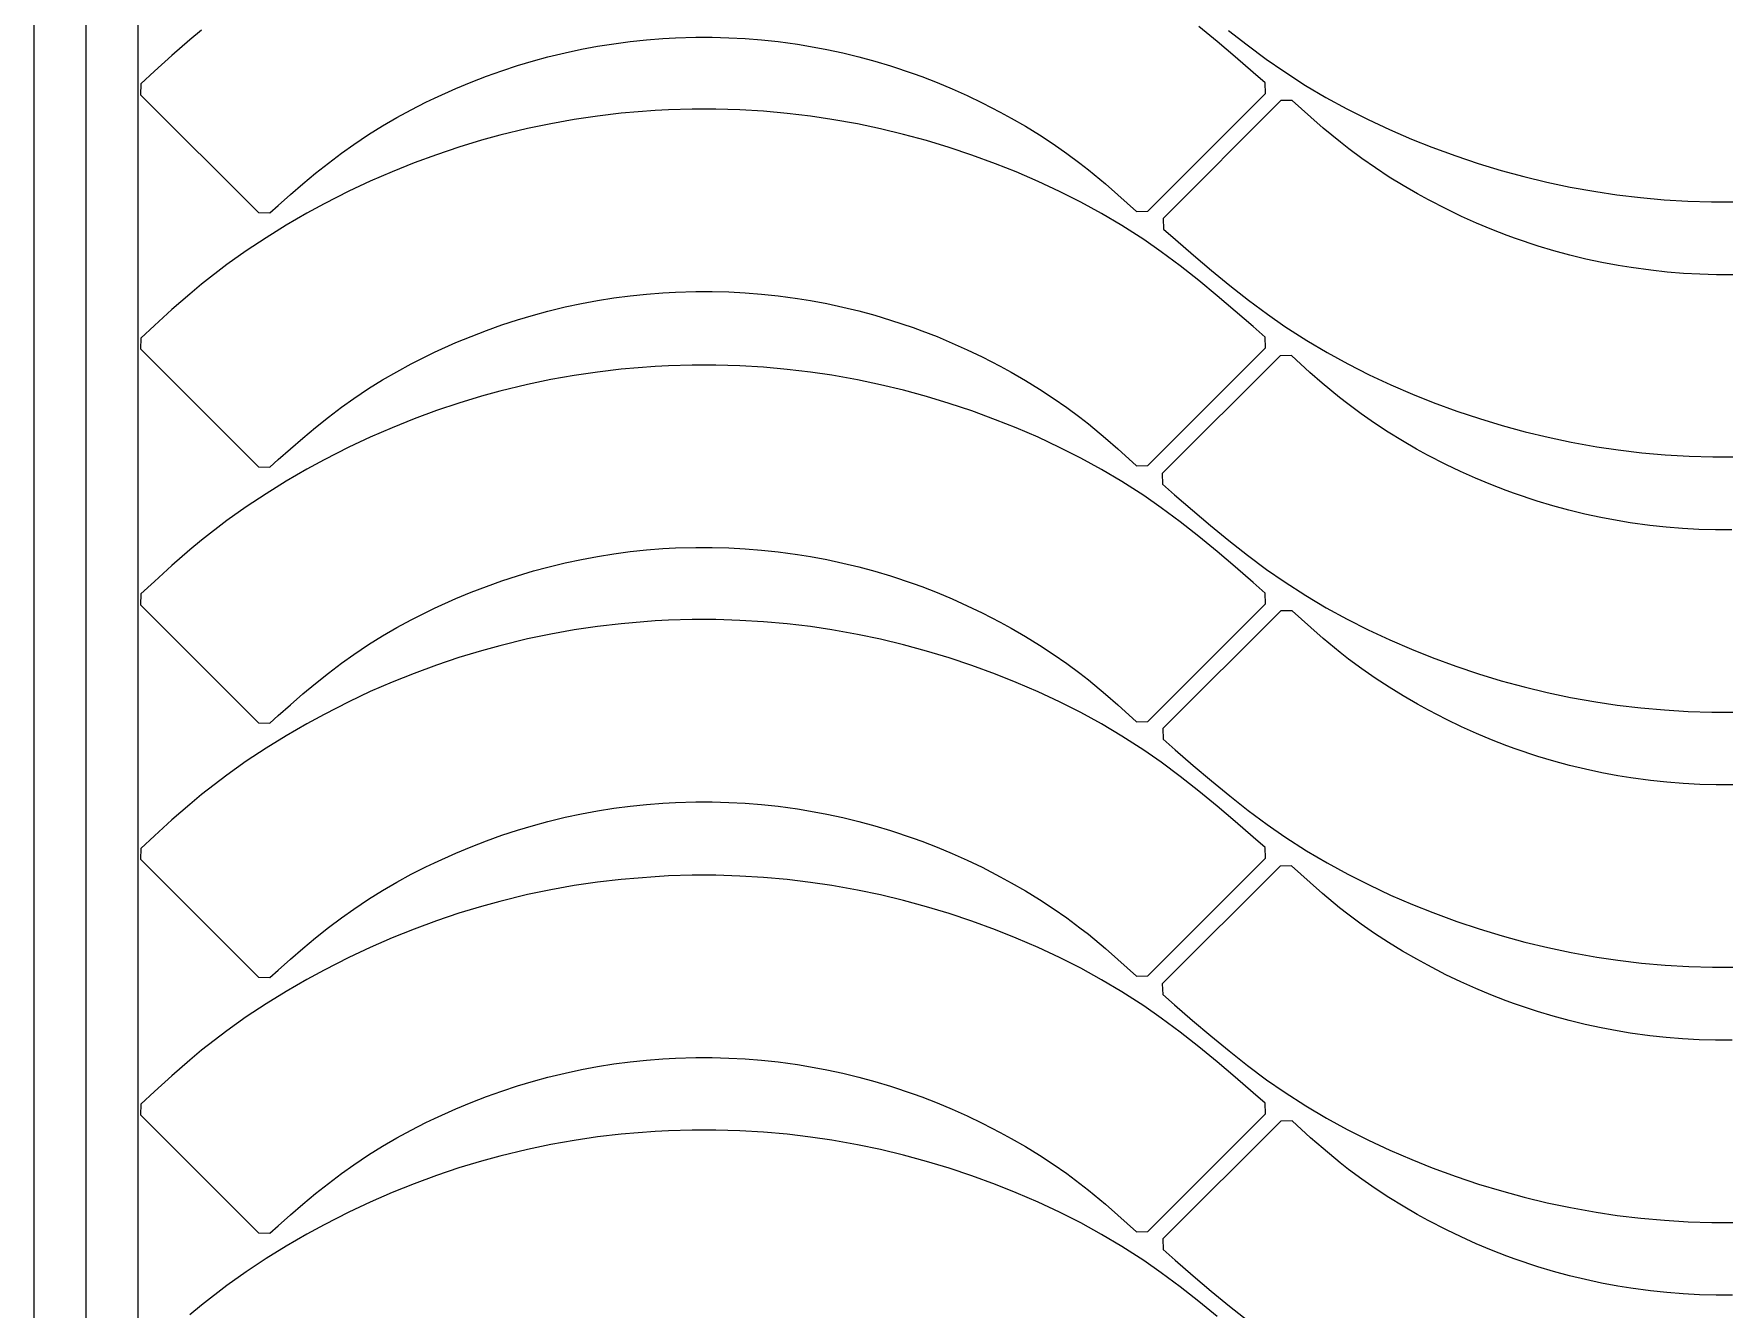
# Model space of a CAD drawing. Header units: millimetres. Extents: x -10628 to 24720, y -21829 to 4032.
# Drawn here: x 6649 to 7298, y 67 to 557 of the extents above; entities that cross this region are included whole.
import ezdxf
from ezdxf.enums import TextEntityAlignment as Align
from ezdxf.lldxf.tags import DXFTag

# ---------------------------------------------------------------- set-up
doc = ezdxf.new("R2010")
doc.units = ezdxf.units.MM
doc.layers.add('layer khung van cnc', color=7, linetype='Continuous', lineweight=25, true_color=0xfbf59b)
doc.layers.add('layer mau', color=7, linetype='Continuous')
doc.styles.add('Text Dim', font='arial.ttf')
tags = doc.linetypes.add('KVVIENMAY', pattern='A,46.311228,-10.280676,["KV VIỀN MÁY",Text Dim,S=10.028098,R=0,X=0,Y=-4.346144],-100.988212', length=157.580116).pattern_tags.tags
tags[6] = DXFTag(74, 10)

# ---------------------------------------------------------------- blocks, each defined once
blk = doc.blocks.new('khung van cnc')
at = {"lineweight": 5}
blk.add_lwpolyline([(-193, -99.44), (-193, 2370.56), (-223, 2400.56), (-1463, 2400.56), (-1493, 2370.56), (-1493, -99.44)], close=True, dxfattribs=at)
at = {"color": 1, "linetype": 'KVVIENMAY'}
blk.add_lwpolyline([(-511.88, -84.44), (-213, -84.44), (-213, 2370.56), (-228, 2385.56), (-1458.01, 2385.56), (-1473, 2370.56), (-1473, -84.44), (-1172.83, -84.44)], dxfattribs=at)
at = {"lineweight": 5}
blk.add_lwpolyline([(-513.55, -69.44), (-233, -69.44), (-233, 2370.56), (-1453, 2370.56), (-1453, -69.44), (-1173, -69.44)], dxfattribs=at)
at = {"layer": 'layer mau'}
for tag, p in [('ÁGF', (-518, -155.91)), ('TENFILE', (-518, -268.86)), ('TENFILE', (-518, -381.81)), ('TENFILE', (-518, -494.76))]:
    blk.add_attdef(tag, text='', height=30, dxfattribs=at).set_placement(p, align=Align.MIDDLE_CENTER)

msp = doc.modelspace()

# ---------------------------------------------------------------- linework, layer by layer
for p, q in [((6713.449, 558.407), (6708.909, 554.64)), ((7103.468, 554), (7096.435, 559.778)), ((6708.909, 554.64), (6702.045, 548.674)), ((6859.285, 551.013), (6865.504, 552.168)), ((6865.504, 552.168), (6871.751, 553.158)), ((6871.751, 553.158), (6878.023, 553.983)), ((6878.023, 553.983), (6884.314, 554.642)), ((6884.314, 554.642), (6890.62, 555.136)), ((6890.62, 555.136), (6895.483, 555.402)), ((6895.483, 555.402), (6903.259, 555.623)), ((6903.259, 555.623), (6909.582, 555.617)), ((6909.582, 555.617), (6915.903, 555.445)), ((6915.903, 555.445), (6922.217, 555.107)), ((6922.217, 555.107), (6928.52, 554.603)), ((6928.52, 554.603), (6934.807, 553.934)), ((6934.807, 553.934), (6942.322, 552.914)), ((6942.322, 552.914), (6947.32, 552.101)), ((6947.32, 552.101), (6953.537, 550.937)), ((7110.415, 548.103), (7103.468, 554)), ((7107.874, 558.275), (7115.021, 552.657)), ((7115.021, 552.657), (7122.311, 547.239)), ((6702.045, 548.674), (6695.294, 542.573)), ((6834.798, 544.75), (6840.854, 546.559)), ((6840.854, 546.559), (6846.412, 548.068)), ((6846.412, 548.068), (6853.101, 549.693)), ((6853.101, 549.693), (6859.285, 551.013)), ((6953.537, 550.937), (6959.72, 549.61)), ((6959.72, 549.61), (6965.866, 548.12)), ((6965.866, 548.12), (6971.97, 546.469)), ((6971.97, 546.469), (6978.027, 544.657)), ((7117.306, 542.125), (7110.415, 548.103)), ((7122.311, 547.239), (7129.05, 542.544)), ((6695.294, 542.573), (6690.089, 537.739)), ((6816.939, 538.382), (6822.838, 540.658)), ((6822.838, 540.658), (6828.792, 542.781)), ((6828.792, 542.781), (6834.798, 544.75)), ((6978.027, 544.657), (6986.75, 541.733)), ((6986.75, 541.733), (6989.98, 540.554)), ((6989.98, 540.554), (6995.868, 538.267)), ((7121.912, 538.085), (7117.306, 542.125)), ((7129.05, 542.544), (7137.422, 537.152)), ((6690.089, 537.739), (6690.011, 533.575)), ((6690.011, 533.575), (6735.237, 488.288)), ((6802.876, 532.247), (6811.098, 535.957)), ((6811.098, 535.957), (6816.939, 538.382)), ((6995.868, 538.267), (7001.695, 535.826)), ((7001.695, 535.826), (7007.457, 533.234)), ((7007.457, 533.234), (7013.153, 530.496)), ((7076.791, 488.795), (7122.045, 533.987)), ((7122.045, 533.987), (7121.912, 538.085)), ((7137.422, 537.152), (7145.252, 532.514)), ((7145.252, 532.514), (7153.245, 528.14)), ((6788.394, 524.8), (6793.957, 527.811)), ((6793.957, 527.811), (6799.602, 530.671)), ((6799.602, 530.671), (6802.876, 532.247)), ((6874.575, 526.42), (6865.525, 525.359)), ((6887.627, 527.48), (6874.575, 526.42)), ((6892.753, 527.745), (6887.627, 527.48)), ((6901.865, 528.008), (6892.753, 527.745)), ((6910.982, 528.004), (6901.865, 528.008)), ((6920.095, 527.733), (6910.982, 528.004)), ((6929.195, 527.193), (6920.095, 527.733)), ((6938.273, 526.385), (6929.195, 527.193)), ((6947.321, 525.309), (6938.273, 526.385)), ((7013.153, 530.496), (7020.126, 526.897)), ((7020.126, 526.897), (7024.336, 524.589)), ((7127.97, 531.283), (7082.716, 486.091)), ((7132.317, 531.391), (7127.97, 531.283)), ((7139.466, 524.926), (7132.317, 531.391)), ((7153.245, 528.14), (7161.384, 524.025)), ((6777.557, 518.304), (6782.923, 521.633)), ((6782.923, 521.633), (6788.394, 524.8)), ((6838.625, 520.583), (6827.982, 518)), ((6847.543, 522.439), (6838.625, 520.583)), ((6856.512, 524.031), (6847.543, 522.439)), ((6865.525, 525.359), (6856.512, 524.031)), ((6955.472, 524.103), (6947.321, 525.309)), ((6965.292, 522.35), (6955.472, 524.103)), ((6974.202, 520.471), (6965.292, 522.35)), ((6983.054, 518.333), (6974.202, 520.471)), ((7024.336, 524.589), (7029.814, 521.423)), ((7029.814, 521.423), (7035.205, 518.113)), ((7144.211, 520.761), (7139.466, 524.926)), ((7150.771, 515.311), (7144.211, 520.761)), ((7161.384, 524.025), (7169.655, 520.164)), ((7169.655, 520.164), (7178.041, 516.55)), ((6767.176, 511.143), (6771.846, 514.49)), ((6771.846, 514.49), (6777.557, 518.304)), ((6812.255, 513.432), (6803.616, 510.532)), ((6820.974, 516.077), (6812.255, 513.432)), ((6827.982, 518), (6820.974, 516.077)), ((6991.843, 515.939), (6983.054, 518.333)), ((7000.565, 513.295), (6991.843, 515.939)), ((7009.213, 510.404), (7000.565, 513.295)), ((7035.205, 518.113), (7040.5, 514.655)), ((7040.5, 514.655), (7045.689, 511.048)), ((7153.996, 512.79), (7150.771, 515.311)), ((7178.041, 516.55), (7185.94, 513.402)), ((7185.94, 513.402), (7195.096, 510.045)), ((6757.227, 503.387), (6762.156, 507.328)), ((6762.156, 507.328), (6767.176, 511.143)), ((6795.064, 507.38), (6786.604, 503.982)), ((6803.616, 510.532), (6795.064, 507.38)), ((7018.369, 507.047), (7009.213, 510.404)), ((7026.268, 503.899), (7018.369, 507.047)), ((7045.689, 511.048), (7050.764, 507.288)), ((7050.764, 507.288), (7053.989, 504.767)), ((7159.071, 509.03), (7153.996, 512.79)), ((7164.26, 505.423), (7159.071, 509.03)), ((7195.096, 510.045), (7203.744, 507.154)), ((7203.744, 507.154), (7212.466, 504.509)), ((6752.372, 499.346), (6757.227, 503.387)), ((6778.242, 500.342), (6769.987, 496.465)), ((6786.604, 503.982), (6778.242, 500.342)), ((7034.654, 500.285), (7026.268, 503.899)), ((7042.924, 496.424), (7034.654, 500.285)), ((7053.989, 504.767), (7060.549, 499.317)), ((7169.555, 501.965), (7164.26, 505.423)), ((7174.946, 498.655), (7169.555, 501.965)), ((7212.466, 504.509), (7221.255, 502.116)), ((7221.255, 502.116), (7230.107, 499.978)), ((7230.107, 499.978), (7239.017, 498.099)), ((6742.809, 491.063), (6747.572, 495.229)), ((6747.572, 495.229), (6752.372, 499.346)), ((6769.987, 496.465), (6760.451, 491.622)), ((7051.064, 492.309), (7042.924, 496.424)), ((7060.549, 499.317), (7065.294, 495.152)), ((7065.294, 495.152), (7072.443, 488.687)), ((7180.424, 495.489), (7174.946, 498.655)), ((7184.634, 493.181), (7180.424, 495.489)), ((7239.017, 498.099), (7248.837, 496.345)), ((7248.837, 496.345), (7256.988, 495.14)), ((7256.988, 495.14), (7266.036, 494.064)), ((7266.036, 494.064), (7275.114, 493.256)), ((6735.237, 488.288), (6739.588, 488.17)), ((6739.588, 488.17), (6742.809, 491.063)), ((6753.819, 488.014), (6745.926, 483.444)), ((6760.451, 491.622), (6753.819, 488.014)), ((7059.057, 487.935), (7051.064, 492.309)), ((7066.887, 483.297), (7059.057, 487.935)), ((7072.443, 488.687), (7076.791, 488.795)), ((7191.608, 489.582), (7184.634, 493.181)), ((7197.303, 486.844), (7191.608, 489.582)), ((7275.114, 493.256), (7284.214, 492.716)), ((7284.214, 492.716), (7293.327, 492.445)), ((7293.327, 492.445), (7302.444, 492.441)), ((6745.926, 483.444), (6738.177, 478.641)), ((7075.259, 477.904), (7066.887, 483.297)), ((7082.716, 486.091), (7082.848, 481.993)), ((7082.848, 481.993), (7087.455, 477.953)), ((7203.066, 484.252), (7197.303, 486.844)), ((7208.892, 481.811), (7203.066, 484.252)), ((7214.78, 479.524), (7208.892, 481.811)), ((6738.177, 478.641), (6730.588, 473.601)), ((7081.998, 473.21), (7075.259, 477.904)), ((7087.455, 477.953), (7094.345, 471.975)), ((7218.01, 478.345), (7214.78, 479.524)), ((7226.733, 475.421), (7218.01, 478.345)), ((7232.79, 473.609), (7226.733, 475.421)), ((6723.171, 468.322), (6713.449, 460.803)), ((6730.588, 473.601), (6723.171, 468.322)), ((7089.288, 467.792), (7081.998, 473.21)), ((7096.435, 462.174), (7089.288, 467.792)), ((7094.345, 471.975), (7101.293, 466.078)), ((7238.894, 471.958), (7232.79, 473.609)), ((7245.04, 470.468), (7238.894, 471.958)), ((7251.224, 469.141), (7245.04, 470.468)), ((7257.44, 467.977), (7251.224, 469.141)), ((7262.438, 467.164), (7257.44, 467.977)), ((7103.468, 456.396), (7096.435, 462.174)), ((7101.293, 466.078), (7108.326, 460.3)), ((7269.953, 466.144), (7262.438, 467.164)), ((7276.241, 465.475), (7269.953, 466.144)), ((7282.544, 464.971), (7276.241, 465.475)), ((7288.857, 464.633), (7282.544, 464.971)), ((7295.178, 464.461), (7288.857, 464.633)), ((7301.501, 464.455), (7295.178, 464.461)), ((6708.909, 457.036), (6702.045, 451.07)), ((6713.449, 460.803), (6708.909, 457.036)), ((6859.285, 453.409), (6865.504, 454.564)), ((6865.504, 454.564), (6871.751, 455.554)), ((6871.751, 455.554), (6878.023, 456.379)), ((6878.023, 456.379), (6884.314, 457.038)), ((6884.314, 457.038), (6890.62, 457.532)), ((6890.62, 457.532), (6895.483, 457.798)), ((6895.483, 457.798), (6903.259, 458.019)), ((6903.259, 458.019), (6909.582, 458.013)), ((6909.582, 458.013), (6915.903, 457.841)), ((6915.903, 457.841), (6922.217, 457.503)), ((6922.217, 457.503), (6928.52, 457)), ((6928.52, 457), (6934.807, 456.33)), ((6934.807, 456.33), (6942.322, 455.31)), ((6942.322, 455.31), (6947.32, 454.497)), ((6947.32, 454.497), (6953.537, 453.333)), ((7110.415, 450.499), (7103.468, 456.396)), ((7108.326, 460.3), (7115.473, 454.682)), ((7115.473, 454.682), (7122.762, 449.264)), ((6702.045, 451.07), (6695.294, 444.969)), ((6834.798, 447.146), (6840.854, 448.956)), ((6840.854, 448.956), (6846.412, 450.464)), ((6846.412, 450.464), (6853.101, 452.089)), ((6853.101, 452.089), (6859.285, 453.409)), ((6953.537, 453.333), (6959.72, 452.006)), ((6959.72, 452.006), (6965.866, 450.516)), ((6965.866, 450.516), (6971.97, 448.865)), ((6971.97, 448.865), (6978.027, 447.053)), ((7117.306, 444.521), (7110.415, 450.499)), ((7122.762, 449.264), (7129.501, 444.57)), ((6695.294, 444.969), (6690.089, 440.135)), ((6816.939, 440.778), (6822.838, 443.054)), ((6822.838, 443.054), (6828.792, 445.178)), ((6828.792, 445.178), (6834.798, 447.146)), ((6978.027, 447.053), (6986.75, 444.13)), ((6986.75, 444.13), (6989.98, 442.95)), ((6989.98, 442.95), (6995.868, 440.663)), ((7121.912, 440.481), (7117.306, 444.521)), ((7129.501, 444.57), (7137.873, 439.178)), ((6690.089, 440.135), (6690.011, 435.971)), ((6690.011, 435.971), (6735.237, 390.684)), ((6802.876, 434.643), (6811.098, 438.353)), ((6811.098, 438.353), (6816.939, 440.778)), ((6995.868, 440.663), (7001.695, 438.222)), ((7001.695, 438.222), (7007.457, 435.63)), ((7007.457, 435.63), (7013.153, 432.892)), ((7076.791, 391.191), (7122.045, 436.383)), ((7122.045, 436.383), (7121.912, 440.481)), ((7137.873, 439.178), (7145.703, 434.539)), ((6788.394, 427.196), (6793.957, 430.207)), ((6793.957, 430.207), (6799.602, 433.067)), ((6799.602, 433.067), (6802.876, 434.643)), ((6887.627, 429.198), (6874.575, 428.138)), ((6892.753, 429.463), (6887.627, 429.198)), ((6901.865, 429.726), (6892.753, 429.463)), ((6910.982, 429.722), (6901.865, 429.726)), ((6920.095, 429.45), (6910.982, 429.722)), ((6929.195, 428.911), (6920.095, 429.45)), ((6938.273, 428.103), (6929.195, 428.911)), ((7013.153, 432.892), (7020.126, 429.293)), ((7020.126, 429.293), (7024.336, 426.985)), ((7127.597, 433.307), (7082.343, 388.115)), ((7131.945, 433.415), (7127.597, 433.307)), ((7139.094, 426.95), (7131.945, 433.415)), ((7145.703, 434.539), (7153.696, 430.165)), ((7153.696, 430.165), (7161.836, 426.05)), ((6777.557, 420.7), (6782.923, 424.029)), ((6782.923, 424.029), (6788.394, 427.196)), ((6838.625, 422.3), (6827.982, 419.718)), ((6847.543, 424.157), (6838.625, 422.3)), ((6856.512, 425.749), (6847.543, 424.157)), ((6865.525, 427.076), (6856.512, 425.749)), ((6874.575, 428.138), (6865.525, 427.076)), ((6947.321, 427.027), (6938.273, 428.103)), ((6955.472, 425.821), (6947.321, 427.027)), ((6965.292, 424.067), (6955.472, 425.821)), ((6974.202, 422.189), (6965.292, 424.067)), ((6983.054, 420.051), (6974.202, 422.189)), ((7024.336, 426.985), (7029.814, 423.82)), ((7029.814, 423.82), (7035.205, 420.509)), ((7143.838, 422.785), (7139.094, 426.95)), ((7150.399, 417.335), (7143.838, 422.785)), ((7161.836, 426.05), (7170.107, 422.189)), ((7170.107, 422.189), (7178.493, 418.575)), ((6767.176, 413.539), (6771.846, 416.886)), ((6771.846, 416.886), (6777.557, 420.7)), ((6820.974, 417.795), (6812.255, 415.15)), ((6827.982, 419.718), (6820.974, 417.795)), ((6991.843, 417.657), (6983.054, 420.051)), ((7000.565, 415.013), (6991.843, 417.657)), ((7035.205, 420.509), (7040.5, 417.051)), ((7040.5, 417.051), (7045.689, 413.444)), ((7153.624, 414.814), (7150.399, 417.335)), ((7178.493, 418.575), (7186.391, 415.428)), ((6757.227, 405.783), (6762.156, 409.724)), ((6762.156, 409.724), (6767.176, 413.539)), ((6795.064, 409.098), (6786.604, 405.7)), ((6803.616, 412.25), (6795.064, 409.098)), ((6812.255, 415.15), (6803.616, 412.25)), ((7009.213, 412.122), (7000.565, 415.013)), ((7018.369, 408.764), (7009.213, 412.122)), ((7045.689, 413.444), (7050.764, 409.684)), ((7050.764, 409.684), (7053.989, 407.163)), ((7158.699, 411.054), (7153.624, 414.814)), ((7163.888, 407.447), (7158.699, 411.054)), ((7186.391, 415.428), (7195.547, 412.07)), ((7195.547, 412.07), (7204.196, 409.179)), ((7204.196, 409.179), (7212.917, 406.535)), ((6752.372, 401.742), (6757.227, 405.783)), ((6786.604, 405.7), (6778.242, 402.06)), ((7026.268, 405.617), (7018.369, 408.764)), ((7034.654, 402.003), (7026.268, 405.617)), ((7053.989, 407.163), (7060.549, 401.713)), ((7169.182, 403.989), (7163.888, 407.447)), ((7174.573, 400.679), (7169.182, 403.989)), ((7212.917, 406.535), (7221.706, 404.141)), ((7221.706, 404.141), (7230.558, 402.003)), ((6742.809, 393.459), (6747.572, 397.625)), ((6747.572, 397.625), (6752.372, 401.742)), ((6769.987, 398.182), (6760.451, 393.34)), ((6778.242, 402.06), (6769.987, 398.182)), ((7042.924, 398.141), (7034.654, 402.003)), ((7051.064, 394.026), (7042.924, 398.141)), ((7060.549, 401.713), (7065.294, 397.548)), ((7065.294, 397.548), (7072.443, 391.083)), ((7180.051, 397.513), (7174.573, 400.679)), ((7184.262, 395.205), (7180.051, 397.513)), ((7230.558, 402.003), (7239.468, 400.124)), ((7239.468, 400.124), (7249.288, 398.371)), ((7249.288, 398.371), (7257.439, 397.165)), ((7257.439, 397.165), (7266.487, 396.089)), ((7266.487, 396.089), (7275.566, 395.281)), ((6735.237, 390.684), (6739.588, 390.566)), ((6739.588, 390.566), (6742.809, 393.459)), ((6753.819, 389.732), (6745.926, 385.162)), ((6760.451, 393.34), (6753.819, 389.732)), ((7059.057, 389.653), (7051.064, 394.026)), ((7066.887, 385.014), (7059.057, 389.653)), ((7072.443, 391.083), (7076.791, 391.191)), ((7191.235, 391.606), (7184.262, 395.205)), ((7196.931, 388.868), (7191.235, 391.606)), ((7275.566, 395.281), (7284.665, 394.742)), ((7284.665, 394.742), (7293.778, 394.47)), ((7293.778, 394.47), (7302.895, 394.466)), ((6745.926, 385.162), (6738.177, 380.359)), ((7075.259, 379.622), (7066.887, 385.014)), ((7082.343, 388.115), (7082.476, 384.017)), ((7082.476, 384.017), (7087.082, 379.977)), ((7202.693, 386.276), (7196.931, 388.868)), ((7208.519, 383.835), (7202.693, 386.276)), ((7214.408, 381.548), (7208.519, 383.835)), ((6738.177, 380.359), (6730.588, 375.319)), ((7081.998, 374.928), (7075.259, 379.622)), ((7087.082, 379.977), (7093.973, 373.999)), ((7217.638, 380.368), (7214.408, 381.548)), ((7226.361, 377.445), (7217.638, 380.368)), ((7232.418, 375.633), (7226.361, 377.445)), ((6723.171, 370.04), (6713.449, 362.521)), ((6730.588, 375.319), (6723.171, 370.04)), ((7089.288, 369.51), (7081.998, 374.928)), ((7093.973, 373.999), (7100.92, 368.102)), ((7238.521, 373.982), (7232.418, 375.633)), ((7244.667, 372.492), (7238.521, 373.982)), ((7250.851, 371.165), (7244.667, 372.492)), ((7257.068, 370.001), (7250.851, 371.165)), ((7096.435, 363.892), (7089.288, 369.51)), ((7103.468, 358.114), (7096.435, 363.892)), ((7100.92, 368.102), (7107.953, 362.324)), ((7262.065, 369.188), (7257.068, 370.001)), ((7269.581, 368.168), (7262.065, 369.188)), ((7275.868, 367.499), (7269.581, 368.168)), ((7282.171, 366.995), (7275.868, 367.499)), ((7288.485, 366.657), (7282.171, 366.995)), ((7294.805, 366.485), (7288.485, 366.657)), ((7301.129, 366.479), (7294.805, 366.485)), ((6708.909, 358.754), (6702.045, 352.788)), ((6713.449, 362.521), (6708.909, 358.754)), ((6865.504, 356.282), (6871.751, 357.272)), ((6871.751, 357.272), (6878.023, 358.097)), ((6878.023, 358.097), (6884.314, 358.756)), ((6884.314, 358.756), (6890.62, 359.249)), ((6890.62, 359.249), (6895.483, 359.516)), ((6895.483, 359.516), (6903.259, 359.737)), ((6903.259, 359.737), (6909.582, 359.731)), ((6909.582, 359.731), (6915.903, 359.559)), ((6915.903, 359.559), (6922.217, 359.221)), ((6922.217, 359.221), (6928.52, 358.717)), ((6928.52, 358.717), (6934.807, 358.048)), ((6934.807, 358.048), (6942.322, 357.028)), ((7110.415, 352.216), (7103.468, 358.114)), ((7107.953, 362.324), (7115.1, 356.706)), ((6702.045, 352.788), (6695.294, 346.687)), ((6834.798, 348.864), (6840.854, 350.673)), ((6840.854, 350.673), (6846.412, 352.182)), ((6846.412, 352.182), (6853.101, 353.806)), ((6853.101, 353.806), (6859.285, 355.127)), ((6859.285, 355.127), (6865.504, 356.282)), ((6942.322, 357.028), (6947.32, 356.215)), ((6947.32, 356.215), (6953.537, 355.051)), ((6953.537, 355.051), (6959.72, 353.724)), ((6959.72, 353.724), (6965.866, 352.234)), ((6965.866, 352.234), (6971.97, 350.583)), ((6971.97, 350.583), (6978.027, 348.771)), ((7117.306, 346.239), (7110.415, 352.216)), ((7115.1, 356.706), (7122.39, 351.288)), ((7122.39, 351.288), (7129.128, 346.594)), ((6695.294, 346.687), (6690.089, 341.853)), ((6816.939, 342.496), (6822.838, 344.772)), ((6822.838, 344.772), (6828.792, 346.895)), ((6828.792, 346.895), (6834.798, 348.864)), ((6978.027, 348.771), (6986.75, 345.847)), ((6986.75, 345.847), (6989.98, 344.668)), ((6989.98, 344.668), (6995.868, 342.381)), ((7121.912, 342.199), (7117.306, 346.239)), ((7129.128, 346.594), (7137.501, 341.202)), ((6690.089, 341.853), (6690.011, 337.689)), ((6690.011, 337.689), (6735.237, 292.402)), ((6802.876, 336.361), (6811.098, 340.071)), ((6811.098, 340.071), (6816.939, 342.496)), ((6995.868, 342.381), (7001.695, 339.94)), ((7001.695, 339.94), (7007.457, 337.348)), ((7076.791, 292.909), (7122.045, 338.101)), ((7122.045, 338.101), (7121.912, 342.199)), ((7137.501, 341.202), (7145.33, 336.563)), ((6788.394, 328.914), (6793.957, 331.924)), ((6793.957, 331.924), (6799.602, 334.785)), ((6799.602, 334.785), (6802.876, 336.361)), ((6887.627, 331.476), (6874.575, 330.416)), ((6892.753, 331.741), (6887.627, 331.476)), ((6901.865, 332.004), (6892.753, 331.741)), ((6910.982, 332), (6901.865, 332.004)), ((6920.095, 331.728), (6910.982, 332)), ((6929.195, 331.189), (6920.095, 331.728)), ((6938.273, 330.381), (6929.195, 331.189)), ((7007.457, 337.348), (7013.153, 334.61)), ((7013.153, 334.61), (7020.126, 331.011)), ((7127.905, 335.332), (7082.651, 290.14)), ((7132.252, 335.44), (7127.905, 335.332)), ((7139.401, 328.975), (7132.252, 335.44)), ((7145.33, 336.563), (7153.323, 332.189)), ((7153.323, 332.189), (7161.463, 328.074)), ((6777.557, 322.418), (6782.923, 325.747)), ((6782.923, 325.747), (6788.394, 328.914)), ((6847.543, 326.435), (6838.625, 324.578)), ((6856.512, 328.027), (6847.543, 326.435)), ((6865.525, 329.354), (6856.512, 328.027)), ((6874.575, 330.416), (6865.525, 329.354)), ((6947.321, 329.304), (6938.273, 330.381)), ((6955.472, 328.099), (6947.321, 329.304)), ((6965.292, 326.345), (6955.472, 328.099)), ((6974.202, 324.467), (6965.292, 326.345)), ((7020.126, 331.011), (7024.336, 328.703)), ((7024.336, 328.703), (7029.814, 325.537)), ((7029.814, 325.537), (7035.205, 322.227)), ((7144.146, 324.81), (7139.401, 328.975)), ((7150.706, 319.36), (7144.146, 324.81)), ((7161.463, 328.074), (7169.734, 324.213)), ((6767.176, 315.257), (6771.846, 318.604)), ((6771.846, 318.604), (6777.557, 322.418)), ((6820.974, 320.073), (6812.255, 317.428)), ((6827.982, 321.996), (6820.974, 320.073)), ((6838.625, 324.578), (6827.982, 321.996)), ((6983.054, 322.329), (6974.202, 324.467)), ((6991.843, 319.935), (6983.054, 322.329)), ((7000.565, 317.29), (6991.843, 319.935)), ((7035.205, 322.227), (7040.5, 318.769)), ((7040.5, 318.769), (7045.689, 315.162)), ((7153.931, 316.839), (7150.706, 319.36)), ((7169.734, 324.213), (7178.12, 320.599)), ((7178.12, 320.599), (7186.018, 317.451)), ((6762.156, 311.441), (6767.176, 315.257)), ((6803.616, 314.527), (6795.064, 311.376)), ((6812.255, 317.428), (6803.616, 314.527)), ((7009.213, 314.399), (7000.565, 317.29)), ((7018.369, 311.042), (7009.213, 314.399)), ((7045.689, 315.162), (7050.764, 311.402)), ((7159.006, 313.079), (7153.931, 316.839)), ((7164.195, 309.472), (7159.006, 313.079)), ((7186.018, 317.451), (7195.175, 314.094)), ((7195.175, 314.094), (7203.823, 311.203)), ((6752.372, 303.46), (6757.227, 307.501)), ((6757.227, 307.501), (6762.156, 311.441)), ((6786.604, 307.978), (6778.242, 304.338)), ((6795.064, 311.376), (6786.604, 307.978)), ((7026.268, 307.895), (7018.369, 311.042)), ((7034.654, 304.281), (7026.268, 307.895)), ((7050.764, 311.402), (7053.989, 308.881)), ((7053.989, 308.881), (7060.549, 303.431)), ((7169.49, 306.014), (7164.195, 309.472)), ((7174.881, 302.704), (7169.49, 306.014)), ((7203.823, 311.203), (7212.544, 308.559)), ((7212.544, 308.559), (7221.334, 306.165)), ((7221.334, 306.165), (7230.186, 304.027)), ((6742.809, 295.177), (6747.572, 299.343)), ((6747.572, 299.343), (6752.372, 303.46)), ((6769.987, 300.46), (6760.451, 295.618)), ((6778.242, 304.338), (6769.987, 300.46)), ((7042.924, 300.419), (7034.654, 304.281)), ((7051.064, 296.304), (7042.924, 300.419)), ((7060.549, 303.431), (7065.294, 299.266)), ((7065.294, 299.266), (7072.443, 292.801)), ((7180.359, 299.538), (7174.881, 302.704)), ((7184.57, 297.23), (7180.359, 299.538)), ((7230.186, 304.027), (7239.096, 302.148)), ((7239.096, 302.148), (7248.916, 300.395)), ((7248.916, 300.395), (7257.067, 299.189)), ((7257.067, 299.189), (7266.115, 298.113)), ((6735.237, 292.402), (6739.588, 292.284)), ((6739.588, 292.284), (6742.809, 295.177)), ((6760.451, 295.618), (6753.819, 292.01)), ((7059.057, 291.93), (7051.064, 296.304)), ((7072.443, 292.801), (7076.791, 292.909)), ((7191.543, 293.631), (7184.57, 297.23)), ((7197.238, 290.893), (7191.543, 293.631)), ((7266.115, 298.113), (7275.193, 297.305)), ((7275.193, 297.305), (7284.293, 296.766)), ((7284.293, 296.766), (7293.405, 296.494)), ((7293.405, 296.494), (7302.522, 296.49)), ((6745.926, 287.44), (6738.177, 282.636)), ((6753.819, 292.01), (6745.926, 287.44)), ((7066.887, 287.292), (7059.057, 291.93)), ((7075.259, 281.9), (7066.887, 287.292)), ((7082.651, 290.14), (7082.783, 286.042)), ((7082.783, 286.042), (7087.39, 282.002)), ((7203.001, 288.301), (7197.238, 290.893)), ((7208.827, 285.86), (7203.001, 288.301)), ((7214.715, 283.573), (7208.827, 285.86)), ((6738.177, 282.636), (6730.588, 277.597)), ((7081.998, 277.206), (7075.259, 281.9)), ((7087.39, 282.002), (7094.28, 276.024)), ((7217.945, 282.394), (7214.715, 283.573)), ((7226.669, 279.47), (7217.945, 282.394)), ((7232.725, 277.658), (7226.669, 279.47)), ((6730.588, 277.597), (6723.171, 272.317)), ((7089.288, 271.788), (7081.998, 277.206)), ((7094.28, 276.024), (7101.228, 270.127)), ((7238.829, 276.007), (7232.725, 277.658)), ((7244.975, 274.517), (7238.829, 276.007)), ((7251.159, 273.19), (7244.975, 274.517)), ((7257.375, 272.026), (7251.159, 273.19)), ((6723.171, 272.317), (6713.449, 264.799)), ((7096.435, 266.17), (7089.288, 271.788)), ((7103.468, 260.392), (7096.435, 266.17)), ((7101.228, 270.127), (7108.261, 264.349)), ((7262.373, 271.213), (7257.375, 272.026)), ((7269.888, 270.193), (7262.373, 271.213)), ((7276.176, 269.524), (7269.888, 270.193)), ((7282.479, 269.02), (7276.176, 269.524)), ((7288.792, 268.682), (7282.479, 269.02)), ((7295.113, 268.51), (7288.792, 268.682)), ((7301.436, 268.504), (7295.113, 268.51)), ((6708.909, 261.032), (6702.045, 255.066)), ((6713.449, 264.799), (6708.909, 261.032)), ((6871.751, 259.55), (6878.023, 260.375)), ((6878.023, 260.375), (6884.314, 261.034)), ((6884.314, 261.034), (6890.62, 261.527)), ((6890.62, 261.527), (6895.483, 261.794)), ((6895.483, 261.794), (6903.259, 262.014)), ((6903.259, 262.014), (6909.582, 262.009)), ((6909.582, 262.009), (6915.903, 261.837)), ((6915.903, 261.837), (6922.217, 261.499)), ((6922.217, 261.499), (6928.52, 260.995)), ((6928.52, 260.995), (6934.807, 260.326)), ((6934.807, 260.326), (6942.322, 259.306)), ((7110.415, 254.494), (7103.468, 260.392)), ((7108.261, 264.349), (7115.408, 258.731)), ((6702.045, 255.066), (6695.294, 248.965)), ((6840.854, 252.951), (6846.412, 254.46)), ((6846.412, 254.46), (6853.101, 256.084)), ((6853.101, 256.084), (6859.285, 257.404)), ((6859.285, 257.404), (6865.504, 258.56)), ((6865.504, 258.56), (6871.751, 259.55)), ((6942.322, 259.306), (6947.32, 258.492)), ((6947.32, 258.492), (6953.537, 257.329)), ((6953.537, 257.329), (6959.72, 256.001)), ((6959.72, 256.001), (6965.866, 254.512)), ((6965.866, 254.512), (6971.97, 252.861)), ((7117.306, 248.516), (7110.415, 254.494)), ((7115.408, 258.731), (7122.697, 253.313)), ((7122.697, 253.313), (7129.436, 248.619)), ((6695.294, 248.965), (6690.089, 244.131)), ((6816.939, 244.774), (6822.838, 247.05)), ((6822.838, 247.05), (6828.792, 249.173)), ((6828.792, 249.173), (6834.798, 251.141)), ((6834.798, 251.141), (6840.854, 252.951)), ((6971.97, 252.861), (6978.027, 251.049)), ((6978.027, 251.049), (6986.75, 248.125)), ((6986.75, 248.125), (6989.98, 246.946)), ((6989.98, 246.946), (6995.868, 244.658)), ((7121.912, 244.477), (7117.306, 248.516)), ((7129.436, 248.619), (7137.808, 243.227)), ((6690.089, 244.131), (6690.011, 239.966)), ((6802.876, 238.639), (6811.098, 242.349)), ((6811.098, 242.349), (6816.939, 244.774)), ((6995.868, 244.658), (7001.695, 242.217)), ((7001.695, 242.217), (7007.457, 239.626)), ((7076.791, 195.187), (7122.045, 240.379)), ((7122.045, 240.379), (7121.912, 244.477)), ((7137.808, 243.227), (7145.638, 238.588)), ((6690.011, 239.966), (6735.237, 194.679)), ((6788.394, 231.191), (6793.957, 234.202)), ((6793.957, 234.202), (6799.602, 237.062)), ((6799.602, 237.062), (6802.876, 238.639)), ((6901.865, 233.819), (6892.753, 233.557)), ((6910.982, 233.815), (6901.865, 233.819)), ((6920.095, 233.544), (6910.982, 233.815)), ((7007.457, 239.626), (7013.153, 236.887)), ((7013.153, 236.887), (7020.126, 233.289)), ((7127.651, 237.356), (7082.397, 192.164)), ((7131.998, 237.464), (7127.651, 237.356)), ((7139.147, 230.999), (7131.998, 237.464)), ((7145.638, 238.588), (7153.631, 234.214)), ((7153.631, 234.214), (7161.771, 230.099)), ((6777.557, 224.696), (6782.923, 228.024)), ((6782.923, 228.024), (6788.394, 231.191)), ((6847.543, 228.25), (6838.625, 226.394)), ((6856.512, 229.843), (6847.543, 228.25)), ((6865.525, 231.17), (6856.512, 229.843)), ((6874.575, 232.231), (6865.525, 231.17)), ((6887.627, 233.291), (6874.575, 232.231)), ((6892.753, 233.557), (6887.627, 233.291)), ((6929.195, 233.004), (6920.095, 233.544)), ((6938.273, 232.196), (6929.195, 233.004)), ((6947.321, 231.12), (6938.273, 232.196)), ((6955.472, 229.915), (6947.321, 231.12)), ((6965.292, 228.161), (6955.472, 229.915)), ((6974.202, 226.282), (6965.292, 228.161)), ((7020.126, 233.289), (7024.336, 230.981)), ((7024.336, 230.981), (7029.814, 227.815)), ((7029.814, 227.815), (7035.205, 224.505)), ((7143.892, 226.834), (7139.147, 230.999)), ((7161.771, 230.099), (7170.042, 226.238)), ((6767.176, 217.535), (6771.846, 220.882)), ((6771.846, 220.882), (6777.557, 224.696)), ((6820.974, 221.888), (6812.255, 219.243)), ((6827.982, 223.811), (6820.974, 221.888)), ((6838.625, 226.394), (6827.982, 223.811)), ((6983.054, 224.144), (6974.202, 226.282)), ((6991.843, 221.75), (6983.054, 224.144)), ((7000.565, 219.106), (6991.843, 221.75)), ((7035.205, 224.505), (7040.5, 221.047)), ((7040.5, 221.047), (7045.689, 217.44)), ((7150.452, 221.384), (7143.892, 226.834)), ((7153.677, 218.863), (7150.452, 221.384)), ((7170.042, 226.238), (7178.428, 222.624)), ((7178.428, 222.624), (7186.326, 219.476)), ((6762.156, 213.719), (6767.176, 217.535)), ((6803.616, 216.343), (6795.064, 213.191)), ((6812.255, 219.243), (6803.616, 216.343)), ((7009.213, 216.215), (7000.565, 219.106)), ((7018.369, 212.858), (7009.213, 216.215)), ((7045.689, 217.44), (7050.764, 213.68)), ((7158.752, 215.103), (7153.677, 218.863)), ((7163.941, 211.496), (7158.752, 215.103)), ((7186.326, 219.476), (7195.482, 216.119)), ((7195.482, 216.119), (7204.131, 213.228)), ((6752.372, 205.737), (6757.227, 209.778)), ((6757.227, 209.778), (6762.156, 213.719)), ((6786.604, 209.793), (6778.242, 206.153)), ((6795.064, 213.191), (6786.604, 209.793)), ((7026.268, 209.71), (7018.369, 212.858)), ((7034.654, 206.096), (7026.268, 209.71)), ((7050.764, 213.68), (7053.989, 211.159)), ((7053.989, 211.159), (7060.549, 205.708)), ((7169.236, 208.038), (7163.941, 211.496)), ((7174.627, 204.728), (7169.236, 208.038)), ((7204.131, 213.228), (7212.852, 210.584)), ((7212.852, 210.584), (7221.641, 208.19)), ((7221.641, 208.19), (7230.493, 206.052)), ((6742.809, 197.455), (6747.572, 201.621)), ((6747.572, 201.621), (6752.372, 205.737)), ((6769.987, 202.276), (6760.451, 197.433)), ((6778.242, 206.153), (6769.987, 202.276)), ((7042.924, 202.235), (7034.654, 206.096)), ((7051.064, 198.12), (7042.924, 202.235)), ((7060.549, 205.708), (7065.294, 201.544)), ((7065.294, 201.544), (7072.443, 195.079)), ((7180.105, 201.562), (7174.627, 204.728)), ((7184.316, 199.254), (7180.105, 201.562)), ((7230.493, 206.052), (7239.403, 204.173)), ((7239.403, 204.173), (7249.223, 202.42)), ((7249.223, 202.42), (7257.374, 201.214)), ((6739.588, 194.561), (6742.809, 197.455)), ((6760.451, 197.433), (6753.819, 193.825)), ((7059.057, 193.746), (7051.064, 198.12)), ((7072.443, 195.079), (7076.791, 195.187)), ((7191.289, 195.655), (7184.316, 199.254)), ((7196.984, 192.917), (7191.289, 195.655)), ((7257.374, 201.214), (7266.422, 200.138)), ((7266.422, 200.138), (7275.501, 199.33)), ((7275.501, 199.33), (7284.6, 198.791)), ((7284.6, 198.791), (7293.713, 198.519)), ((7293.713, 198.519), (7302.83, 198.515)), ((6735.237, 194.679), (6739.588, 194.561)), ((6745.926, 189.255), (6738.177, 184.452)), ((6753.819, 193.825), (6745.926, 189.255)), ((7066.887, 189.108), (7059.057, 193.746)), ((7075.259, 183.715), (7066.887, 189.108)), ((7082.397, 192.164), (7082.529, 188.066)), ((7202.747, 190.325), (7196.984, 192.917)), ((7208.573, 187.884), (7202.747, 190.325)), ((6738.177, 184.452), (6730.588, 179.412)), ((7081.998, 179.021), (7075.259, 183.715)), ((7082.529, 188.066), (7087.136, 184.026)), ((7087.136, 184.026), (7094.026, 178.049)), ((7214.461, 185.597), (7208.573, 187.884)), ((7217.691, 184.418), (7214.461, 185.597)), ((7226.415, 181.494), (7217.691, 184.418)), ((6730.588, 179.412), (6723.171, 174.133)), ((7089.288, 173.603), (7081.998, 179.021)), ((7094.026, 178.049), (7100.974, 172.151)), ((7232.471, 179.682), (7226.415, 181.494)), ((7238.575, 178.031), (7232.471, 179.682)), ((7244.721, 176.541), (7238.575, 178.031)), ((7250.905, 175.214), (7244.721, 176.541)), ((6723.171, 174.133), (6713.449, 166.614)), ((7096.435, 167.985), (7089.288, 173.603)), ((7100.974, 172.151), (7108.007, 166.373)), ((7257.121, 174.051), (7250.905, 175.214)), ((7262.119, 173.237), (7257.121, 174.051)), ((7269.634, 172.217), (7262.119, 173.237)), ((7275.922, 171.548), (7269.634, 172.217)), ((7282.225, 171.044), (7275.922, 171.548)), ((7288.538, 170.706), (7282.225, 171.044)), ((7294.859, 170.534), (7288.538, 170.706)), ((7301.182, 170.528), (7294.859, 170.534)), ((6708.909, 162.847), (6702.045, 156.881)), ((6713.449, 166.614), (6708.909, 162.847)), ((6878.023, 162.19), (6884.314, 162.85)), ((6884.314, 162.85), (6890.62, 163.343)), ((6890.62, 163.343), (6895.483, 163.609)), ((6895.483, 163.609), (6903.259, 163.83)), ((6903.259, 163.83), (6909.582, 163.824)), ((6909.582, 163.824), (6915.903, 163.652)), ((6915.903, 163.652), (6922.217, 163.314)), ((6922.217, 163.314), (6928.52, 162.811)), ((6928.52, 162.811), (6934.807, 162.142)), ((7103.468, 162.207), (7096.435, 167.985)), ((7108.007, 166.373), (7115.154, 160.755)), ((6702.045, 156.881), (6695.294, 150.78)), ((6840.854, 154.767), (6846.412, 156.275)), ((6846.412, 156.275), (6853.101, 157.9)), ((6853.101, 157.9), (6859.285, 159.22)), ((6859.285, 159.22), (6865.504, 160.375)), ((6865.504, 160.375), (6871.751, 161.365)), ((6871.751, 161.365), (6878.023, 162.19)), ((6934.807, 162.142), (6942.322, 161.121)), ((6942.322, 161.121), (6947.32, 160.308)), ((6947.32, 160.308), (6953.537, 159.144)), ((6953.537, 159.144), (6959.72, 157.817)), ((6959.72, 157.817), (6965.866, 156.327)), ((6965.866, 156.327), (6971.97, 154.676)), ((7110.415, 156.31), (7103.468, 162.207)), ((7117.306, 150.332), (7110.415, 156.31)), ((7115.154, 160.755), (7122.443, 155.337)), ((6695.294, 150.78), (6690.089, 145.946)), ((6822.838, 148.865), (6828.792, 150.989)), ((6828.792, 150.989), (6834.798, 152.957)), ((6834.798, 152.957), (6840.854, 154.767)), ((6971.97, 154.676), (6978.027, 152.864)), ((6978.027, 152.864), (6986.75, 149.941)), ((6986.75, 149.941), (6989.98, 148.761)), ((7121.912, 146.292), (7117.306, 150.332)), ((7122.443, 155.337), (7129.182, 150.643)), ((7129.182, 150.643), (7137.554, 145.251)), ((6690.089, 145.946), (6690.011, 141.782)), ((6802.876, 140.454), (6811.098, 144.164)), ((6811.098, 144.164), (6816.939, 146.589)), ((6816.939, 146.589), (6822.838, 148.865)), ((6989.98, 148.761), (6995.868, 146.474)), ((6995.868, 146.474), (7001.695, 144.033)), ((7001.695, 144.033), (7007.457, 141.441)), ((7122.045, 142.194), (7121.912, 146.292)), ((7137.554, 145.251), (7145.384, 140.612)), ((6690.011, 141.782), (6735.237, 96.495)), ((6793.957, 136.018), (6799.602, 138.878)), ((6799.602, 138.878), (6802.876, 140.454)), ((7007.457, 141.441), (7013.153, 138.703)), ((7013.153, 138.703), (7020.126, 135.104)), ((7076.791, 97.002), (7122.045, 142.194)), ((7127.86, 139.381), (7082.606, 94.189)), ((7132.208, 139.489), (7127.86, 139.381)), ((7139.357, 133.024), (7132.208, 139.489)), ((7145.384, 140.612), (7153.377, 136.239)), ((6777.557, 126.511), (6782.923, 129.84)), ((6782.923, 129.84), (6788.394, 133.007)), ((6788.394, 133.007), (6793.957, 136.018)), ((6847.543, 130.448), (6838.625, 128.591)), ((6856.512, 132.04), (6847.543, 130.448)), ((6865.525, 133.367), (6856.512, 132.04)), ((6874.575, 134.428), (6865.525, 133.367)), ((6887.627, 135.488), (6874.575, 134.428)), ((6892.753, 135.754), (6887.627, 135.488)), ((6901.865, 136.017), (6892.753, 135.754)), ((6910.982, 136.012), (6901.865, 136.017)), ((6920.095, 135.741), (6910.982, 136.012)), ((6929.195, 135.201), (6920.095, 135.741)), ((6938.273, 134.393), (6929.195, 135.201)), ((6947.321, 133.317), (6938.273, 134.393)), ((6955.472, 132.112), (6947.321, 133.317)), ((6965.292, 130.358), (6955.472, 132.112)), ((6974.202, 128.48), (6965.292, 130.358)), ((7020.126, 135.104), (7024.336, 132.796)), ((7024.336, 132.796), (7029.814, 129.631)), ((7144.102, 128.859), (7139.357, 133.024)), ((7153.377, 136.239), (7161.517, 132.124)), ((7161.517, 132.124), (7169.788, 128.262)), ((6771.846, 122.697), (6777.557, 126.511)), ((6820.974, 124.085), (6812.255, 121.44)), ((6827.982, 126.008), (6820.974, 124.085)), ((6838.625, 128.591), (6827.982, 126.008)), ((6983.054, 126.341), (6974.202, 128.48)), ((6991.843, 123.948), (6983.054, 126.341)), ((7000.565, 121.303), (6991.843, 123.948)), ((7029.814, 129.631), (7035.205, 126.32)), ((7035.205, 126.32), (7040.5, 122.863)), ((7150.662, 123.409), (7144.102, 128.859)), ((7153.887, 120.888), (7150.662, 123.409)), ((7169.788, 128.262), (7178.174, 124.648)), ((7178.174, 124.648), (7186.072, 121.501)), ((6762.156, 115.535), (6767.176, 119.35)), ((6767.176, 119.35), (6771.846, 122.697)), ((6803.616, 118.54), (6795.064, 115.389)), ((6812.255, 121.44), (6803.616, 118.54)), ((7009.213, 118.412), (7000.565, 121.303)), ((7018.369, 115.055), (7009.213, 118.412)), ((7040.5, 122.863), (7045.689, 119.255)), ((7045.689, 119.255), (7050.764, 115.495)), ((7158.962, 117.128), (7153.887, 120.888)), ((7164.151, 113.521), (7158.962, 117.128)), ((7186.072, 121.501), (7195.228, 118.143)), ((7195.228, 118.143), (7203.877, 115.252)), ((6752.372, 107.553), (6757.227, 111.594)), ((6757.227, 111.594), (6762.156, 115.535)), ((6786.604, 111.991), (6778.242, 108.35)), ((6795.064, 115.389), (6786.604, 111.991)), ((7026.268, 111.907), (7018.369, 115.055)), ((7034.654, 108.294), (7026.268, 111.907)), ((7050.764, 115.495), (7053.989, 112.975)), ((7053.989, 112.975), (7060.549, 107.524)), ((7169.446, 110.063), (7164.151, 113.521)), ((7203.877, 115.252), (7212.598, 112.608)), ((7212.598, 112.608), (7221.387, 110.214)), ((6747.572, 103.437), (6752.372, 107.553)), ((6769.987, 104.473), (6760.451, 99.63)), ((6778.242, 108.35), (6769.987, 104.473)), ((7042.924, 104.432), (7034.654, 108.294)), ((7051.064, 100.317), (7042.924, 104.432)), ((7060.549, 107.524), (7065.294, 103.359)), ((7174.837, 106.753), (7169.446, 110.063)), ((7180.315, 103.587), (7174.837, 106.753)), ((7221.387, 110.214), (7230.239, 108.076)), ((7230.239, 108.076), (7239.149, 106.198)), ((7239.149, 106.198), (7248.97, 104.444)), ((7248.97, 104.444), (7257.121, 103.238)), ((6739.588, 96.377), (6742.809, 99.27)), ((6742.809, 99.27), (6747.572, 103.437)), ((6760.451, 99.63), (6753.819, 96.022)), ((7059.057, 95.943), (7051.064, 100.317)), ((7065.294, 103.359), (7072.443, 96.894)), ((7184.525, 101.279), (7180.315, 103.587)), ((7191.498, 97.68), (7184.525, 101.279)), ((7197.194, 94.942), (7191.498, 97.68)), ((7257.121, 103.238), (7266.168, 102.162)), ((7266.168, 102.162), (7275.247, 101.354)), ((7275.247, 101.354), (7284.346, 100.815)), ((7284.346, 100.815), (7293.459, 100.543)), ((7293.459, 100.543), (7302.576, 100.539)), ((6735.237, 96.495), (6739.588, 96.377)), ((6745.926, 91.452), (6738.177, 86.649)), ((6753.819, 96.022), (6745.926, 91.452)), ((7066.887, 91.305), (7059.057, 95.943)), ((7075.259, 85.913), (7066.887, 91.305)), ((7072.443, 96.894), (7076.791, 97.002)), ((7082.606, 94.189), (7082.739, 90.091)), ((7202.956, 92.35), (7197.194, 94.942)), ((7208.783, 89.909), (7202.956, 92.35)), ((6738.177, 86.649), (6730.588, 81.609)), ((7081.998, 81.218), (7075.259, 85.913)), ((7082.739, 90.091), (7087.345, 86.051)), ((7087.345, 86.051), (7094.236, 80.073)), ((7214.671, 87.622), (7208.783, 89.909)), ((7217.901, 86.443), (7214.671, 87.622)), ((7226.624, 83.519), (7217.901, 86.443)), ((6730.588, 81.609), (6723.171, 76.33)), ((7089.288, 75.8), (7081.998, 81.218)), ((7094.236, 80.073), (7101.183, 74.176)), ((7232.681, 81.707), (7226.624, 83.519)), ((7238.785, 80.056), (7232.681, 81.707)), ((7244.931, 78.566), (7238.785, 80.056)), ((7251.115, 77.239), (7244.931, 78.566)), ((6723.171, 76.33), (6713.449, 68.811)), ((7096.435, 70.182), (7089.288, 75.8)), ((7101.183, 74.176), (7108.216, 68.398)), ((7257.331, 76.075), (7251.115, 77.239)), ((7262.329, 75.262), (7257.331, 76.075)), ((7269.844, 74.242), (7262.329, 75.262)), ((7276.132, 73.573), (7269.844, 74.242)), ((7282.434, 73.069), (7276.132, 73.573)), ((7288.748, 72.731), (7282.434, 73.069)), ((7295.069, 72.559), (7288.748, 72.731)), ((7301.392, 72.553), (7295.069, 72.559)), ((6713.449, 68.811), (6708.909, 65.045)), ((7103.468, 64.405), (7096.435, 70.182)), ((7108.216, 68.398), (7115.363, 62.78))]:
    msp.add_line(p, q)

# ---------------------------------------------------------------- block references
at = {"layer": 'layer khung van cnc'}
msp.add_blockref('khung van cnc', (8142.01, -1445.743), dxfattribs=at)

doc.saveas('drawing.dxf')
